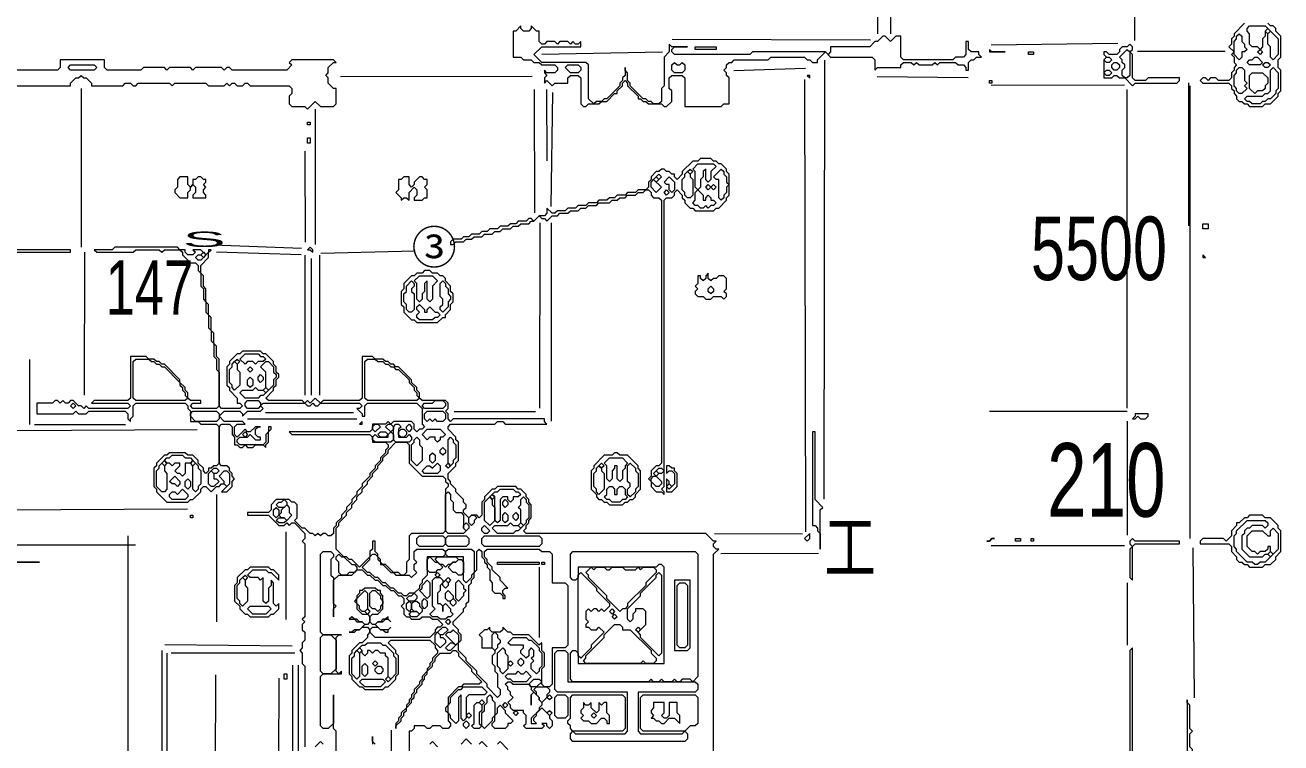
# Model space of a CAD drawing. Extents: x 10 to 1970, y 11 to 1392.
# Drawn here: x 1219.5 to 1702, y 801.5 to 1077.3 of the extents above; entities that cross this region are included whole.
import ezdxf

# ---------------------------------------------------------------- set-up
doc = ezdxf.new("R2010")
doc.units = 0
for name, color, linetype, lineweight in [('OCR_TEXT', 6, 'Continuous', 0), ('TEXT_FALLBACK_OUTLINE', 2, 'Continuous', 0), ('TRACE_CURVE', 6, 'Continuous', 0), ('TRACE_STRAIGHT', 5, 'Continuous', 0), ('TRACE_TEXT_SYMBOL', 6, 'Continuous', 0)]:
    doc.layers.add(name, color=color, linetype=linetype, lineweight=lineweight)
doc.styles.add('wqy-unicode', font='wqy-unicode.lff')

msp = doc.modelspace()

# ---------------------------------------------------------------- linework, layer by layer
at = {"layer": 'TEXT_FALLBACK_OUTLINE', "color": 2}
for points in [[(1466, 908), (1466, 905), (1467, 906), (1468, 906), (1469, 905), (1469, 901), (1468, 900), (1467, 901), (1467, 902), (1466, 903), (1466, 898), (1468, 898), (1470, 900), (1470, 905), (1469, 906), (1469, 907), (1468, 907), (1467, 908)], [(1466, 900), (1467, 901), (1468, 900), (1467, 899)]]:
    msp.add_lwpolyline(points, close=True, dxfattribs=at)
at = {"layer": 'TRACE_CURVE', "color": 6}
for points in [[(1322, 1053), (1322, 1051), (1321, 1050), (1321, 1047), (1322, 1046), (1327, 1046), (1328, 1045), (1331, 1048), (1333, 1046), (1338, 1046), (1339, 1047), (1339, 1053), (1338, 1053), (1336, 1055), (1336, 1057), (1335, 1058), (1336, 1059), (1336, 1061), (1338, 1063), (1339, 1063), (1338, 1064), (1322, 1064), (1321, 1063), (1322, 1062), (1320, 1060), (1299, 1060), (1298, 1061), (1297, 1061), (1296, 1060), (1295, 1061), (1285, 1061), (1284, 1060), (1283, 1061), (1275, 1061), (1274, 1060), (1273, 1061), (1265, 1061), (1264, 1060), (1251, 1060), (1250, 1061), (1250, 1064), (1233, 1064), (1233, 1061), (1232, 1060), (1163, 1060)], [(1163, 1054), (1237, 1054), (1237, 1055), (1239, 1057), (1240, 1057), (1241, 1058), (1242, 1057), (1243, 1057), (1245, 1055), (1245, 1054), (1257, 1054), (1258, 1055), (1260, 1055), (1261, 1054), (1262, 1054), (1263, 1055), (1275, 1055), (1276, 1054), (1277, 1055), (1289, 1055), (1290, 1054), (1296, 1054), (1297, 1055), (1298, 1054), (1299, 1055), (1300, 1055), (1301, 1054), (1303, 1054), (1304, 1055), (1305, 1055), (1306, 1054), (1321, 1054), (1322, 1053)], [(1479, 1026), (1478, 1025), (1476, 1025), (1472, 1021), (1472, 1020), (1470, 1018), (1469, 1019), (1469, 1020), (1468, 1020), (1467, 1021), (1466, 1021), (1465, 1022), (1464, 1022), (1463, 1021), (1462, 1021), (1460, 1019), (1460, 1018), (1459, 1017), (1459, 1015), (1458, 1014), (1455, 1014), (1454, 1013), (1451, 1013), (1450, 1012), (1447, 1012), (1446, 1011), (1444, 1011), (1443, 1010), (1440, 1010), (1439, 1009), (1436, 1009), (1435, 1008), (1432, 1008), (1431, 1007), (1428, 1007), (1427, 1006), (1424, 1006), (1423, 1005), (1422, 1005), (1420, 1007), (1420, 1005), (1419, 1004), (1417, 1004), (1415, 1002), (1414, 1003), (1413, 1003), (1412, 1002), (1409, 1002), (1408, 1001), (1406, 1001), (1405, 1000), (1402, 1000), (1401, 999), (1398, 999), (1397, 998), (1395, 998), (1394, 997), (1391, 997), (1390, 996), (1388, 996), (1387, 995), (1384, 995), (1383, 994), (1383, 993)], [(1464, 899), (1465, 900), (1465, 1010), (1466, 1011), (1468, 1011), (1469, 1012), (1469, 1013), (1470, 1014), (1472, 1012), (1472, 1011), (1473, 1010), (1473, 1009), (1475, 1007), (1476, 1007), (1477, 1006), (1484, 1006), (1485, 1007), (1486, 1007), (1489, 1010), (1489, 1011), (1490, 1012), (1490, 1020), (1489, 1021), (1489, 1022), (1487, 1024), (1486, 1024), (1485, 1025), (1484, 1025), (1483, 1026), (1479, 1026)], [(1383, 993), (1384, 993), (1385, 994), (1388, 994), (1389, 995), (1391, 995), (1392, 996), (1395, 996), (1396, 997), (1399, 997), (1400, 998), (1402, 998), (1403, 999), (1406, 999), (1407, 1000), (1409, 1000), (1410, 1001), (1413, 1001), (1414, 1002), (1415, 1002), (1417, 1004), (1418, 1003), (1419, 1003), (1420, 1002), (1422, 1004), (1424, 1004), (1425, 1005), (1428, 1005), (1429, 1006), (1432, 1006), (1433, 1007), (1435, 1007), (1436, 1008), (1439, 1008), (1440, 1009), (1444, 1009), (1445, 1010), (1447, 1010), (1448, 1011), (1450, 1011), (1451, 1012), (1454, 1012), (1455, 1013), (1457, 1013), (1458, 1014), (1459, 1014), (1460, 1013), (1460, 1012), (1461, 1011), (1463, 1011), (1464, 1010), (1464, 909), (1463, 908), (1462, 908), (1460, 906), (1460, 904), (1459, 903), (1460, 902), (1460, 900), (1462, 898), (1464, 898), (1465, 897), (1465, 898), (1464, 899)], [(1254, 992), (1253, 991), (1246, 991), (1247, 990), (1261, 990), (1262, 991), (1271, 991), (1272, 990), (1273, 991), (1279, 991), (1280, 990), (1280, 989), (1283, 986), (1285, 986), (1286, 985), (1286, 983), (1287, 982), (1287, 977), (1288, 976), (1288, 972), (1289, 971), (1289, 967), (1290, 966), (1290, 961), (1291, 960), (1291, 956), (1292, 955), (1292, 950), (1293, 949), (1293, 945), (1294, 944), (1294, 931), (1293, 930), (1284, 930), (1283, 931), (1284, 932), (1287, 932), (1287, 933), (1283, 933), (1282, 934), (1282, 936), (1281, 937), (1281, 938), (1279, 940), (1279, 941), (1273, 947), (1272, 947), (1271, 948), (1270, 948), (1269, 949), (1267, 949), (1266, 950), (1260, 950), (1260, 934), (1259, 933), (1246, 933), (1245, 932), (1259, 932), (1260, 931), (1259, 930), (1244, 930), (1243, 931), (1242, 930), (1241, 931)], [(1288, 977), (1288, 981), (1287, 982), (1287, 985), (1290, 988), (1290, 990), (1291, 991), (1290, 991), (1290, 990), (1289, 989), (1287, 991), (1284, 991), (1285, 990), (1284, 989), (1282, 989), (1281, 990), (1281, 991), (1279, 991), (1278, 992), (1254, 992)], [(1368, 940), (1368, 941), (1363, 946), (1362, 946), (1361, 947), (1360, 947), (1359, 948), (1358, 948), (1357, 949), (1354, 949), (1353, 950), (1349, 950), (1349, 934), (1348, 933), (1334, 933), (1333, 932), (1331, 934), (1329, 932), (1328, 933), (1327, 932), (1326, 933), (1313, 933), (1312, 934), (1315, 937), (1315, 938), (1316, 939), (1316, 941), (1317, 942), (1317, 943), (1316, 944), (1316, 946), (1315, 947), (1315, 948), (1312, 951), (1311, 951), (1310, 952), (1303, 952), (1302, 951), (1301, 951), (1298, 948), (1298, 947), (1297, 946), (1297, 939), (1298, 938), (1298, 937), (1301, 934), (1301, 932), (1302, 932), (1303, 931), (1302, 930), (1295, 930), (1294, 931), (1294, 949), (1293, 950), (1293, 954), (1292, 955), (1292, 959), (1291, 960), (1291, 965), (1290, 966), (1290, 970), (1289, 971), (1289, 976), (1288, 977)], [(1413, 886), (1413, 887), (1414, 888), (1414, 893), (1413, 894), (1413, 895), (1412, 896), (1412, 897), (1410, 899), (1409, 899), (1408, 900), (1401, 900), (1400, 899), (1399, 899), (1396, 896), (1396, 895), (1395, 894), (1395, 889), (1394, 888), (1393, 889), (1391, 889), (1390, 888), (1388, 890), (1388, 891), (1389, 892), (1389, 893), (1388, 894), (1388, 895), (1385, 898), (1385, 899), (1383, 901), (1383, 902), (1382, 903), (1382, 905), (1385, 908), (1385, 909), (1386, 910), (1386, 917), (1385, 918), (1385, 919), (1382, 922), (1382, 923), (1383, 924), (1400, 924), (1401, 925), (1403, 925), (1404, 924), (1420, 924), (1419, 925), (1419, 926), (1384, 926), (1383, 925), (1382, 926), (1382, 928), (1381, 929), (1382, 930), (1382, 932), (1381, 933), (1372, 933), (1371, 934), (1371, 936), (1370, 937), (1370, 938), (1368, 940)], [(1241, 931), (1240, 931), (1238, 933), (1237, 933), (1236, 932), (1235, 932), (1234, 933), (1233, 932), (1232, 933), (1231, 933), (1230, 932), (1224, 932), (1224, 928), (1238, 928), (1239, 929), (1240, 928), (1243, 928), (1244, 929), (1258, 929), (1259, 928), (1259, 926), (1260, 925), (1260, 926), (1261, 927), (1261, 931), (1262, 932), (1281, 932), (1282, 931), (1282, 930), (1283, 929), (1283, 925), (1286, 925), (1287, 924), (1293, 924), (1294, 923), (1294, 909), (1293, 908), (1292, 908), (1291, 907), (1290, 907), (1290, 906), (1289, 905), (1288, 906), (1288, 907), (1286, 909), (1286, 910), (1284, 912), (1282, 912), (1281, 913), (1275, 913), (1274, 912), (1273, 912), (1270, 909), (1270, 908), (1269, 907), (1269, 900), (1270, 899), (1270, 898), (1274, 894), (1282, 894), (1283, 895), (1284, 895), (1287, 898), (1287, 899)], [(1305, 921), (1304, 922), (1301, 919), (1300, 920), (1300, 923), (1301, 924), (1304, 924), (1303, 925), (1296, 925), (1294, 927), (1296, 929), (1302, 929), (1303, 928), (1303, 927), (1305, 929), (1310, 929), (1311, 930), (1310, 931), (1311, 932), (1327, 932), (1328, 931), (1329, 931), (1330, 932), (1331, 931), (1332, 931), (1333, 932), (1348, 932), (1349, 931), (1348, 930), (1347, 930), (1349, 928), (1349, 927), (1350, 927), (1350, 931), (1351, 932), (1370, 932), (1372, 930), (1372, 924), (1373, 923), (1372, 922), (1371, 922), (1370, 921), (1369, 922), (1369, 924), (1368, 925), (1361, 925), (1360, 924), (1359, 925), (1358, 924), (1353, 924), (1353, 922), (1352, 921), (1321, 921), (1322, 920), (1352, 920), (1353, 919), (1353, 917), (1358, 917), (1359, 916), (1359, 915), (1358, 914), (1358, 913), (1356, 911), (1356, 910)], [(1287, 899), (1288, 900), (1289, 900), (1291, 898), (1293, 900), (1294, 900), (1295, 901), (1296, 901), (1297, 900), (1295, 898), (1297, 898), (1299, 900), (1299, 902), (1300, 903), (1299, 904), (1299, 905), (1298, 906), (1298, 907), (1297, 908), (1295, 908), (1294, 909), (1294, 923), (1295, 924), (1298, 924), (1299, 923), (1299, 920), (1300, 919), (1300, 916), (1301, 916), (1302, 915), (1303, 915), (1304, 916), (1305, 915), (1307, 915), (1308, 916), (1311, 916), (1312, 915), (1312, 916), (1313, 917), (1313, 921), (1314, 922), (1314, 923), (1313, 923), (1313, 921), (1312, 920), (1312, 917), (1311, 916), (1302, 916), (1301, 917), (1301, 918), (1302, 919), (1305, 919), (1306, 920), (1308, 918), (1310, 918), (1310, 919), (1309, 919), (1308, 920), (1308, 922), (1309, 923), (1310, 923), (1308, 923), (1306, 921), (1305, 921)], [(1356, 910), (1354, 908), (1354, 907), (1352, 905), (1352, 904), (1349, 901), (1349, 900), (1347, 898), (1347, 897), (1345, 895), (1345, 894), (1343, 892), (1343, 891), (1341, 889), (1341, 888), (1339, 886), (1339, 885), (1338, 884), (1338, 882), (1337, 881), (1336, 881), (1335, 882), (1334, 882), (1333, 881), (1332, 882), (1331, 881), (1330, 882), (1329, 882), (1327, 884), (1326, 884), (1323, 887), (1324, 888), (1324, 893), (1323, 894), (1322, 894), (1321, 895), (1316, 895), (1314, 893), (1314, 891), (1313, 890), (1305, 890), (1305, 889), (1313, 889), (1317, 885), (1319, 885), (1320, 886), (1321, 885), (1322, 886), (1323, 886), (1327, 882), (1327, 880), (1326, 879), (1327, 878), (1327, 850), (1326, 849), (1327, 848), (1326, 847), (1326, 845), (1327, 844), (1327, 841), (1326, 840), (1326, 838), (1325, 837), (1326, 836)], [(1484, 750), (1484, 874), (1486, 876), (1485, 876), (1484, 877), (1484, 878), (1485, 879), (1484, 879), (1481, 882), (1412, 882), (1411, 883), (1412, 884), (1412, 885), (1413, 886)], [(1334, 807), (1333, 808), (1333, 827), (1334, 828), (1341, 828), (1341, 829), (1340, 828), (1339, 829), (1339, 842), (1340, 843), (1341, 843), (1334, 843), (1333, 844), (1333, 874), (1334, 875), (1337, 875), (1338, 874), (1338, 873), (1337, 872), (1337, 866), (1338, 865), (1338, 850), (1338, 853), (1339, 854), (1338, 855), (1338, 864), (1340, 866), (1345, 866), (1347, 868), (1349, 868), (1351, 866), (1352, 866), (1354, 864), (1355, 864), (1357, 862), (1358, 862), (1360, 860), (1361, 860), (1363, 858), (1364, 858), (1365, 857), (1365, 855), (1364, 854), (1365, 853), (1365, 851), (1366, 850), (1367, 850), (1368, 849), (1371, 849), (1372, 850), (1375, 850), (1376, 849), (1378, 849), (1380, 847), (1379, 846), (1378, 846), (1377, 845), (1377, 844), (1375, 842), (1354, 842), (1352, 844), (1352, 845), (1353, 846), (1355, 846)], [(1394, 843), (1395, 842), (1395, 838), (1399, 838), (1400, 837), (1400, 836), (1399, 835), (1399, 832), (1400, 831), (1400, 829), (1401, 828), (1401, 823), (1402, 822), (1402, 820), (1401, 819), (1397, 823), (1397, 824), (1393, 828), (1393, 829), (1389, 833), (1389, 834), (1386, 837), (1386, 840), (1387, 841), (1387, 843), (1386, 844), (1386, 845), (1384, 847), (1384, 848), (1388, 852), (1388, 853), (1389, 854), (1389, 855), (1390, 856), (1390, 862), (1391, 863), (1391, 864), (1392, 865), (1392, 867), (1393, 868), (1393, 875)], [(1393, 875), (1394, 876), (1395, 875), (1395, 873), (1396, 872), (1396, 871), (1397, 870), (1397, 869), (1398, 868), (1398, 864), (1399, 863), (1399, 860), (1400, 859), (1402, 859), (1403, 858), (1403, 857), (1404, 857), (1404, 858), (1403, 859), (1403, 860), (1404, 861), (1405, 861), (1402, 864), (1402, 865), (1399, 868), (1399, 869), (1397, 871), (1397, 872), (1396, 873), (1396, 875), (1397, 876), (1417, 876), (1418, 875), (1421, 875), (1422, 874), (1422, 863), (1427, 863), (1428, 862), (1428, 839), (1427, 838), (1422, 838), (1422, 824), (1421, 823), (1419, 823), (1418, 824), (1418, 830), (1419, 831), (1419, 836), (1418, 837), (1418, 840), (1417, 839), (1413, 843), (1407, 843), (1406, 844), (1405, 844), (1403, 846), (1403, 845), (1402, 844), (1399, 844), (1398, 845), (1398, 846), (1397, 845), (1396, 845), (1394, 843)], [(1216, 871), (1225, 871), (1204, 871)], [(1355, 846), (1356, 845), (1357, 845), (1358, 844), (1359, 844), (1359, 845), (1360, 846), (1359, 845), (1356, 845), (1354, 847), (1355, 848), (1357, 848), (1358, 849), (1359, 849), (1360, 848), (1359, 849), (1359, 850), (1358, 849), (1357, 849), (1356, 848), (1355, 848), (1354, 847), (1353, 847), (1352, 848), (1352, 850), (1353, 851), (1355, 851), (1357, 853), (1357, 858), (1356, 859), (1356, 860), (1355, 860), (1354, 861), (1350, 861), (1349, 860), (1348, 860), (1348, 859), (1347, 858), (1347, 857), (1346, 856), (1347, 855), (1347, 853), (1349, 851), (1351, 851), (1352, 850), (1352, 848), (1351, 847), (1350, 847), (1349, 848), (1348, 848), (1347, 849), (1346, 849), (1345, 850), (1344, 849), (1346, 849), (1347, 848), (1349, 848), (1350, 847), (1348, 845), (1346, 845), (1345, 844), (1344, 844), (1346, 844), (1347, 845)], [(1347, 845), (1348, 845), (1349, 846), (1351, 846), (1352, 845), (1352, 844), (1351, 843), (1351, 842), (1349, 840), (1348, 840), (1345, 837), (1345, 836), (1344, 835), (1344, 828), (1345, 827), (1345, 826), (1348, 823), (1349, 823), (1350, 822), (1357, 822), (1358, 823), (1359, 823), (1362, 826), (1362, 827), (1363, 828), (1363, 835), (1362, 836), (1362, 837), (1359, 840), (1360, 841), (1375, 841), (1377, 839), (1377, 838), (1378, 837), (1378, 836), (1376, 834), (1376, 833), (1375, 832), (1375, 831), (1374, 830), (1374, 829), (1372, 827), (1372, 826), (1371, 825), (1371, 824), (1369, 822), (1369, 821), (1368, 820), (1368, 819), (1367, 818), (1367, 817), (1366, 816), (1366, 815), (1364, 813), (1364, 812), (1363, 811), (1363, 810), (1362, 809), (1362, 807), (1362, 808), (1364, 810), (1364, 811), (1365, 812), (1365, 813)], [(1326, 836), (1326, 832), (1327, 831), (1327, 800)], [(1365, 813), (1366, 814), (1366, 815), (1368, 817), (1368, 818), (1369, 819), (1369, 820), (1370, 821), (1370, 822), (1372, 824), (1372, 825), (1373, 826), (1373, 827), (1374, 828), (1374, 829), (1376, 831), (1376, 832), (1377, 833), (1377, 834), (1379, 836), (1383, 836), (1384, 837), (1385, 837), (1386, 836), (1386, 835), (1391, 830), (1391, 829), (1395, 825), (1394, 824), (1388, 824), (1387, 823), (1386, 823), (1382, 819), (1382, 816), (1381, 815), (1381, 814), (1382, 813), (1382, 810), (1383, 809), (1383, 808), (1382, 807), (1380, 807), (1379, 808), (1376, 808), (1375, 807), (1374, 807), (1373, 808), (1369, 808), (1369, 807), (1368, 806), (1367, 806), (1367, 797)], [(1645, 838), (1644, 837), (1644, 722)], [(1645, 775), (1645, 838)], [(1339, 797), (1339, 806), (1338, 807), (1338, 820), (1338, 809), (1336, 807), (1334, 807)], [(1331, 800), (1333, 802), (1334, 801)], [(1354, 801), (1353, 802), (1353, 804), (1353, 801)], [(1375, 801), (1376, 802), (1378, 800)], [(1387, 801), (1389, 803), (1391, 801)], [(1394, 801), (1395, 802), (1397, 800)], [(1401, 801), (1402, 802), (1405, 799)]]:
    msp.add_lwpolyline(points, dxfattribs=at)
for points in [[(1236, 1061), (1237, 1062), (1246, 1062), (1247, 1061), (1246, 1060), (1237, 1060)], [(1478, 1024), (1484, 1024), (1485, 1023), (1483, 1021), (1483, 1018), (1482, 1017), (1481, 1018), (1481, 1022), (1480, 1021), (1480, 1019), (1479, 1018), (1479, 1015), (1478, 1014), (1477, 1015), (1477, 1021), (1476, 1022)], [(1461, 1018), (1462, 1019), (1463, 1018), (1462, 1017)], [(1462, 1019), (1463, 1020), (1464, 1019), (1463, 1018)], [(1467, 1019), (1469, 1017), (1469, 1014), (1468, 1013), (1467, 1014), (1467, 1016), (1466, 1016), (1465, 1017)], [(1473, 1020), (1474, 1021), (1475, 1020), (1475, 1019), (1476, 1018), (1476, 1012), (1475, 1011), (1474, 1011), (1473, 1012), (1473, 1013), (1472, 1014), (1472, 1018), (1473, 1019)], [(1474, 1021), (1475, 1022), (1476, 1021), (1475, 1020)], [(1487, 1022), (1488, 1021), (1488, 1020), (1489, 1019), (1489, 1017), (1490, 1016), (1489, 1015), (1489, 1013), (1488, 1012), (1488, 1011), (1487, 1010), (1486, 1011), (1486, 1018), (1485, 1018), (1484, 1019)], [(1460, 1017), (1461, 1018), (1464, 1015), (1462, 1013), (1460, 1015)], [(1465, 1013), (1466, 1014), (1467, 1013), (1466, 1012)], [(1477, 1013), (1478, 1014), (1480, 1012), (1480, 1010), (1481, 1010), (1481, 1011), (1482, 1012), (1483, 1011), (1483, 1010), (1484, 1010), (1485, 1009), (1484, 1008), (1483, 1008), (1482, 1007), (1481, 1008), (1480, 1007), (1479, 1007), (1478, 1008), (1477, 1008), (1476, 1009), (1477, 1010)], [(1481, 1015), (1482, 1016), (1483, 1015), (1482, 1014)], [(1483, 1015), (1484, 1016), (1485, 1015), (1484, 1014)], [(1287, 989), (1288, 990), (1289, 989), (1288, 988)], [(1285, 988), (1286, 989), (1287, 989), (1288, 988), (1287, 987), (1286, 987)], [(1304, 951), (1309, 951), (1310, 950), (1311, 950), (1312, 949), (1311, 948), (1309, 948), (1308, 947), (1307, 948), (1305, 948), (1304, 947), (1302, 949)], [(1261, 948), (1262, 949), (1267, 949), (1268, 948), (1269, 948), (1270, 947), (1271, 947), (1272, 946), (1273, 946), (1279, 940), (1279, 939), (1280, 938), (1280, 937), (1281, 936), (1281, 935), (1282, 934), (1281, 933), (1262, 933), (1261, 934)], [(1299, 947), (1300, 948), (1301, 947), (1301, 945), (1302, 944), (1302, 939), (1300, 937), (1299, 938), (1299, 939), (1298, 940), (1298, 945), (1299, 946)], [(1300, 948), (1301, 949), (1302, 948), (1301, 947)], [(1305, 945), (1306, 946), (1307, 945), (1306, 944)], [(1312, 948), (1313, 948), (1315, 946), (1315, 944), (1316, 943), (1316, 942), (1315, 941), (1315, 939), (1313, 937), (1312, 938), (1312, 944), (1310, 946)], [(1350, 948), (1351, 949), (1354, 949), (1355, 948), (1357, 948), (1358, 947), (1359, 947), (1360, 946), (1361, 946), (1362, 945), (1363, 945), (1367, 941), (1367, 940), (1369, 938), (1369, 937), (1370, 936), (1370, 935), (1371, 934), (1370, 933), (1351, 933), (1350, 934)], [(1305, 941), (1306, 942), (1307, 941), (1307, 939), (1306, 938), (1305, 939)], [(1309, 942), (1310, 943), (1311, 942), (1311, 941), (1310, 940), (1309, 941)], [(1307, 937), (1308, 938), (1309, 937), (1311, 937), (1312, 936), (1311, 935), (1310, 935), (1309, 934), (1304, 934), (1302, 936), (1303, 937)], [(1311, 937), (1312, 938), (1313, 937), (1312, 936)], [(1237, 931), (1238, 932), (1239, 931), (1238, 930)], [(1304, 932), (1305, 933), (1309, 933), (1310, 932), (1310, 931), (1309, 930), (1305, 930), (1304, 931)], [(1376, 932), (1377, 933), (1380, 933), (1381, 932), (1381, 931), (1380, 930), (1373, 930), (1372, 931), (1373, 932)], [(1283, 928), (1284, 929), (1293, 929), (1294, 928), (1294, 926), (1293, 925), (1285, 925), (1283, 927)], [(1373, 928), (1374, 929), (1380, 929), (1381, 928), (1381, 926), (1380, 925), (1378, 925), (1377, 926), (1376, 925), (1375, 926), (1374, 925), (1373, 926)], [(1353, 923), (1354, 924), (1355, 924), (1356, 923), (1354, 921), (1353, 922)], [(1358, 923), (1359, 924), (1360, 924), (1361, 923), (1361, 922), (1360, 921)], [(1361, 923), (1362, 924), (1363, 924), (1364, 923), (1363, 922), (1363, 919), (1366, 919), (1367, 920), (1368, 919), (1368, 918), (1367, 917), (1362, 917), (1361, 918)], [(1363, 921), (1364, 922), (1365, 922), (1366, 921), (1366, 920), (1365, 919), (1364, 919), (1363, 920)], [(1366, 923), (1367, 924), (1368, 923), (1368, 922), (1367, 921), (1366, 922)], [(1374, 922), (1379, 922), (1381, 920), (1380, 919), (1379, 919), (1379, 918), (1378, 917), (1377, 918), (1377, 919), (1375, 919), (1374, 918), (1372, 920)], [(1303, 920), (1304, 921), (1305, 920), (1304, 919)], [(1362, 917), (1366, 917), (1367, 916), (1367, 909), (1372, 904), (1380, 904), (1381, 903), (1381, 902), (1382, 901), (1382, 900), (1381, 899), (1381, 883), (1380, 882), (1368, 882), (1367, 881), (1367, 872), (1366, 871), (1366, 867), (1365, 866), (1364, 866), (1363, 867), (1361, 867), (1358, 870), (1357, 870), (1356, 871), (1356, 872), (1355, 873), (1355, 874), (1354, 875), (1354, 879), (1353, 879), (1353, 876), (1352, 875), (1352, 873), (1348, 869), (1345, 872), (1344, 872), (1343, 873), (1342, 873), (1339, 876), (1339, 884), (1340, 885), (1340, 886), (1343, 889), (1343, 890), (1345, 892), (1345, 893), (1347, 895), (1347, 896), (1349, 898), (1349, 899), (1351, 901), (1351, 902), (1353, 904), (1353, 905), (1355, 907), (1355, 908), (1357, 910), (1357, 911), (1359, 913), (1359, 914)], [(1359, 920), (1360, 921), (1361, 920), (1361, 918), (1360, 917), (1354, 917), (1353, 918), (1353, 919), (1354, 920), (1355, 919), (1359, 919)], [(1355, 920), (1356, 921), (1358, 921), (1359, 920), (1358, 919), (1356, 919)], [(1369, 918), (1370, 919), (1371, 918), (1371, 916), (1372, 915), (1372, 910), (1370, 908), (1368, 910), (1368, 916), (1369, 917)], [(1382, 918), (1383, 919), (1384, 918), (1384, 917), (1385, 916), (1385, 911), (1384, 910), (1384, 909), (1383, 908), (1382, 909)], [(1275, 911), (1276, 912), (1280, 912), (1281, 911), (1283, 911), (1284, 910), (1283, 909), (1281, 909), (1281, 905), (1280, 904), (1279, 905), (1278, 905), (1277, 906), (1279, 908), (1279, 909), (1277, 909), (1276, 908), (1275, 909), (1274, 909), (1273, 910), (1274, 911)], [(1375, 912), (1376, 913), (1377, 912), (1377, 910), (1376, 909), (1375, 910)], [(1379, 914), (1380, 915), (1381, 914), (1381, 913), (1380, 912), (1379, 913)], [(1271, 908), (1272, 909), (1273, 908), (1273, 906), (1274, 905), (1274, 899), (1273, 898), (1272, 898), (1270, 900), (1270, 906), (1271, 907)], [(1272, 909), (1273, 910), (1274, 909), (1273, 908)], [(1283, 909), (1284, 910), (1285, 909), (1284, 908)], [(1284, 908), (1285, 909), (1286, 908), (1286, 907), (1287, 906), (1287, 901), (1286, 900), (1286, 899), (1285, 898), (1284, 899)], [(1378, 909), (1379, 908), (1379, 906), (1378, 905), (1373, 905), (1372, 906), (1374, 908), (1375, 908), (1376, 907)], [(1381, 908), (1382, 909), (1383, 908), (1382, 907)], [(1277, 904), (1279, 902), (1279, 901), (1278, 900), (1277, 901), (1276, 901), (1275, 902)], [(1281, 902), (1282, 903), (1283, 902), (1283, 900), (1282, 899), (1281, 900)], [(1290, 905), (1291, 906), (1292, 905), (1292, 903), (1293, 903), (1294, 902), (1292, 900), (1291, 900), (1290, 901)], [(1291, 906), (1292, 907), (1293, 907), (1294, 906), (1293, 905), (1292, 905)], [(1296, 906), (1297, 906), (1298, 905), (1298, 901), (1297, 900), (1296, 901), (1296, 902), (1294, 904)], [(1460, 903), (1461, 904), (1462, 904), (1464, 902), (1464, 901), (1463, 900), (1462, 900), (1460, 902)], [(1461, 905), (1462, 906), (1463, 905), (1462, 904)], [(1462, 906), (1463, 907), (1464, 907), (1465, 906), (1464, 905), (1463, 905)], [(1280, 899), (1282, 897), (1282, 896), (1281, 895), (1276, 895), (1275, 896), (1275, 897), (1276, 898), (1277, 898), (1278, 897)], [(1381, 897), (1382, 898), (1383, 897), (1383, 895), (1384, 894), (1384, 891), (1385, 890), (1387, 890), (1388, 889), (1388, 884), (1389, 883), (1388, 882), (1382, 882), (1381, 883)], [(1401, 898), (1402, 899), (1407, 899), (1408, 898), (1409, 898), (1410, 897), (1409, 896), (1407, 896), (1407, 895), (1406, 894), (1405, 895), (1405, 896), (1403, 896), (1402, 895), (1402, 887), (1401, 886), (1400, 887), (1400, 896), (1399, 897), (1400, 898)], [(1318, 894), (1319, 895), (1320, 894), (1320, 893), (1319, 892), (1317, 892), (1316, 893), (1317, 894)], [(1320, 893), (1321, 892), (1321, 890), (1322, 889), (1320, 887), (1319, 888), (1318, 888), (1317, 889), (1318, 890), (1318, 891)], [(1398, 896), (1399, 895), (1399, 893), (1400, 892), (1400, 887), (1398, 885), (1396, 887), (1396, 894)], [(1398, 896), (1399, 897), (1400, 896), (1399, 895)], [(1403, 894), (1404, 895), (1405, 894), (1405, 893), (1404, 892), (1403, 893)], [(1410, 895), (1411, 896), (1412, 895), (1412, 894), (1413, 893), (1413, 888), (1412, 887), (1412, 886), (1411, 885), (1410, 886), (1410, 891), (1409, 892), (1410, 893)], [(1315, 891), (1316, 892), (1317, 891), (1317, 889), (1316, 888), (1315, 889)], [(1316, 887), (1317, 888), (1319, 888), (1320, 887), (1319, 886), (1317, 886)], [(1390, 888), (1391, 889), (1392, 889), (1393, 888), (1392, 887), (1392, 886), (1391, 885), (1390, 886)], [(1403, 889), (1404, 890), (1405, 889), (1405, 887), (1404, 886), (1403, 887)], [(1407, 889), (1408, 890), (1409, 889), (1409, 888), (1408, 887), (1407, 888)], [(1388, 885), (1389, 886), (1390, 885), (1390, 884), (1389, 883), (1388, 884)], [(1395, 884), (1396, 885), (1398, 883), (1397, 882), (1396, 882), (1395, 883)], [(1405, 885), (1406, 886), (1407, 885), (1409, 885), (1410, 884), (1409, 883), (1408, 883), (1407, 882), (1401, 882), (1399, 884), (1400, 885)], [(1409, 885), (1410, 886), (1411, 885), (1410, 884)], [(1370, 880), (1371, 881), (1380, 881), (1381, 880), (1381, 878), (1380, 877), (1371, 877), (1370, 878)], [(1381, 880), (1382, 881), (1389, 881), (1390, 880), (1390, 878), (1389, 877), (1382, 877), (1381, 878)], [(1395, 880), (1396, 881), (1417, 881), (1418, 880), (1418, 878), (1417, 877), (1396, 877), (1395, 878)], [(1339, 873), (1340, 874), (1341, 873), (1342, 873), (1345, 870), (1346, 870), (1347, 869), (1347, 868), (1346, 867), (1344, 867), (1343, 866), (1341, 866), (1340, 867), (1340, 871), (1339, 872)], [(1369, 875), (1370, 876), (1380, 876), (1381, 875), (1381, 874), (1380, 873), (1374, 873), (1374, 866), (1372, 864), (1372, 863), (1371, 862), (1371, 861), (1369, 859), (1367, 859), (1366, 858), (1365, 858), (1364, 859), (1363, 859), (1361, 861), (1360, 861), (1358, 863), (1357, 863), (1355, 865), (1354, 865), (1352, 867), (1351, 867), (1349, 869), (1352, 872), (1352, 873), (1353, 874), (1354, 874), (1355, 873), (1355, 872), (1356, 871), (1356, 870), (1357, 870), (1360, 867), (1361, 867), (1362, 866), (1367, 866), (1368, 865), (1370, 867), (1369, 868), (1369, 870), (1370, 871), (1369, 872)], [(1381, 875), (1382, 876), (1391, 876), (1392, 875), (1392, 867), (1391, 866), (1391, 865), (1389, 863), (1388, 864), (1388, 873), (1382, 873), (1381, 874)], [(1429, 874), (1430, 875), (1477, 875), (1478, 874), (1478, 827), (1476, 825), (1475, 826), (1472, 826), (1471, 825), (1470, 825), (1469, 826), (1468, 825), (1465, 825), (1464, 826), (1463, 825), (1461, 825), (1460, 826), (1459, 825), (1430, 825), (1429, 826), (1429, 836), (1430, 837), (1431, 837), (1432, 836), (1432, 832), (1465, 832), (1465, 869), (1464, 870), (1463, 870), (1462, 869), (1432, 869), (1432, 865), (1431, 864), (1430, 864), (1429, 865)], [(1374, 872), (1375, 873), (1377, 871), (1378, 871), (1380, 869), (1379, 868), (1378, 868), (1377, 867), (1375, 867), (1374, 868)], [(1377, 872), (1378, 873), (1385, 873), (1386, 872), (1385, 871), (1384, 871), (1383, 870), (1382, 870), (1381, 869), (1380, 870), (1379, 870)], [(1385, 871), (1386, 872), (1387, 872), (1388, 871), (1388, 867), (1387, 866), (1386, 866), (1385, 867), (1384, 867), (1382, 869), (1384, 871)], [(1437, 869), (1438, 868), (1439, 869), (1442, 869), (1443, 868), (1444, 868), (1445, 869), (1449, 869), (1450, 868), (1454, 868), (1455, 869), (1456, 868), (1457, 869), (1461, 869), (1462, 868), (1462, 867), (1458, 863), (1458, 862), (1451, 855), (1451, 854), (1450, 853), (1449, 853), (1448, 852), (1443, 857), (1443, 858), (1436, 865), (1436, 866), (1435, 867)], [(1374, 864), (1375, 863), (1375, 858), (1374, 857), (1371, 860), (1372, 861), (1372, 862)], [(1376, 864), (1377, 865), (1379, 865), (1380, 864), (1380, 863), (1379, 862), (1379, 860), (1378, 859), (1378, 855), (1379, 855), (1380, 854), (1380, 852), (1380, 854), (1381, 855), (1383, 853), (1383, 852), (1384, 851), (1383, 850), (1382, 850), (1381, 849), (1379, 849), (1378, 850), (1376, 850), (1375, 851), (1377, 853), (1376, 854)], [(1377, 866), (1378, 867), (1379, 866), (1378, 865)], [(1380, 863), (1381, 864), (1382, 863), (1382, 862), (1381, 861), (1380, 862)], [(1381, 864), (1382, 865), (1383, 864), (1382, 863)], [(1385, 863), (1386, 864), (1388, 862), (1388, 861), (1389, 860), (1388, 859), (1388, 858), (1386, 856), (1385, 857)], [(1432, 866), (1433, 867), (1439, 861), (1439, 860), (1444, 855), (1444, 854), (1442, 852), (1441, 853), (1440, 852), (1439, 853), (1438, 853), (1437, 852), (1436, 853), (1435, 852), (1435, 849), (1436, 848), (1435, 847), (1435, 846), (1436, 846), (1437, 845), (1439, 845), (1440, 846), (1442, 844), (1437, 839), (1437, 838), (1433, 834), (1432, 835)], [(1462, 866), (1463, 867), (1464, 866), (1464, 836), (1463, 835), (1456, 842), (1456, 843), (1455, 844), (1458, 847), (1458, 852), (1457, 853), (1454, 853), (1454, 852), (1453, 851), (1453, 849), (1452, 848), (1451, 849), (1451, 853), (1456, 858), (1456, 859), (1462, 865)], [(1350, 860), (1351, 859), (1351, 853), (1350, 852), (1349, 852), (1348, 853), (1348, 854), (1347, 855), (1347, 857)], [(1352, 859), (1353, 860), (1354, 860), (1356, 858), (1356, 857), (1357, 856), (1357, 855), (1356, 854), (1356, 853), (1355, 852), (1354, 853), (1353, 853), (1352, 854)], [(1368, 858), (1369, 859), (1370, 858), (1370, 857), (1369, 856), (1367, 856), (1366, 857), (1367, 858)], [(1381, 859), (1382, 860), (1384, 858), (1384, 857), (1383, 856), (1382, 856), (1381, 857)], [(1366, 855), (1367, 856), (1368, 855), (1368, 853), (1367, 852), (1366, 853)], [(1368, 855), (1369, 856), (1370, 856), (1371, 855), (1371, 854), (1372, 853), (1372, 852), (1371, 851), (1370, 852), (1369, 852), (1368, 853)], [(1372, 856), (1373, 857), (1374, 856), (1374, 854), (1373, 853), (1372, 854)], [(1383, 856), (1384, 857), (1385, 856), (1385, 855), (1384, 854), (1383, 855)], [(1350, 852), (1351, 853), (1352, 852), (1351, 851)], [(1367, 851), (1368, 852), (1370, 852), (1371, 851), (1370, 850), (1368, 850)], [(1444, 852), (1445, 853), (1446, 852), (1445, 851)], [(1445, 850), (1446, 851), (1447, 850), (1446, 849)], [(1380, 846), (1381, 846), (1382, 845), (1380, 843), (1379, 843), (1378, 844)], [(1381, 848), (1382, 849), (1383, 848), (1382, 847)], [(1383, 844), (1384, 845), (1386, 843), (1386, 840), (1385, 839), (1381, 843), (1382, 844)], [(1446, 847), (1448, 847), (1449, 846), (1449, 845), (1452, 845), (1460, 837), (1460, 836), (1462, 834), (1462, 833), (1461, 832), (1458, 832), (1457, 833), (1456, 832), (1435, 832), (1434, 833), (1435, 834), (1435, 835), (1442, 842), (1442, 843)], [(1454, 845), (1455, 846), (1456, 845), (1455, 844)], [(1333, 842), (1334, 843), (1337, 843), (1339, 841), (1339, 830), (1337, 828), (1334, 828), (1333, 829)], [(1350, 839), (1351, 840), (1356, 840), (1357, 839), (1358, 839), (1361, 836), (1361, 835), (1362, 834), (1362, 828), (1360, 826), (1359, 827), (1359, 834), (1358, 835), (1358, 836), (1356, 836), (1355, 837), (1354, 837), (1353, 836), (1352, 837), (1351, 837), (1351, 836), (1350, 835), (1349, 836), (1349, 837), (1348, 838), (1349, 839)], [(1377, 843), (1378, 844), (1379, 843), (1379, 842), (1380, 842), (1381, 841), (1381, 840), (1379, 838), (1377, 840)], [(1383, 840), (1384, 840), (1385, 839), (1383, 837), (1382, 837), (1381, 838)], [(1399, 843), (1400, 844), (1401, 843), (1401, 842), (1402, 841), (1402, 840), (1401, 839), (1401, 838), (1400, 837), (1399, 838)], [(1407, 842), (1412, 842), (1413, 841), (1414, 841), (1417, 838), (1417, 837), (1418, 836), (1418, 831), (1417, 830), (1417, 829), (1416, 828), (1414, 830), (1414, 832), (1415, 833), (1414, 834), (1415, 835), (1415, 837), (1414, 838), (1413, 837), (1413, 835), (1412, 834), (1410, 836), (1410, 837), (1411, 838), (1411, 839), (1406, 839), (1405, 840)], [(1346, 836), (1347, 837), (1348, 836), (1348, 827), (1347, 826), (1345, 828), (1345, 834), (1346, 835)], [(1347, 837), (1348, 838), (1349, 837), (1348, 836)], [(1403, 838), (1404, 837), (1404, 836), (1405, 835), (1405, 830), (1403, 828), (1402, 829), (1402, 830), (1401, 831), (1401, 836)], [(1423, 836), (1424, 837), (1427, 837), (1428, 836), (1428, 825), (1477, 825), (1478, 824), (1478, 822), (1477, 821), (1455, 821), (1455, 806), (1456, 805), (1472, 805), (1473, 806), (1474, 805), (1474, 803), (1473, 802), (1430, 802), (1429, 803), (1429, 805), (1430, 806), (1431, 805), (1450, 805), (1451, 806), (1451, 821), (1424, 821), (1423, 822)], [(1349, 831), (1350, 832), (1351, 831), (1351, 828), (1350, 827), (1349, 828)], [(1353, 832), (1354, 833), (1355, 832), (1354, 831)], [(1354, 830), (1355, 831), (1356, 831), (1357, 830), (1357, 829), (1356, 828), (1355, 828), (1354, 829)], [(1405, 832), (1406, 833), (1407, 832), (1406, 831)], [(1409, 833), (1410, 834), (1411, 833), (1411, 832), (1410, 831), (1409, 832)], [(1348, 825), (1349, 826), (1357, 826), (1358, 825), (1356, 823), (1350, 823)], [(1358, 826), (1359, 827), (1360, 826), (1359, 825)], [(1408, 828), (1409, 829), (1410, 828), (1411, 828), (1412, 829), (1414, 827), (1412, 825), (1407, 825), (1406, 826), (1405, 826), (1404, 827), (1405, 828)], [(1415, 826), (1417, 826), (1418, 825), (1416, 823), (1414, 823), (1413, 824)], [(1387, 822), (1388, 823), (1395, 823), (1397, 821), (1396, 820), (1390, 820), (1389, 819), (1389, 811), (1388, 810), (1387, 811), (1387, 820), (1386, 819), (1386, 810), (1385, 809), (1383, 811), (1383, 812), (1382, 813), (1382, 816), (1383, 817), (1383, 819), (1386, 822)], [(1404, 824), (1405, 825), (1406, 825), (1407, 824), (1413, 824), (1414, 823), (1414, 822), (1415, 821), (1414, 820), (1414, 816), (1414, 820), (1415, 821), (1417, 819), (1417, 818), (1418, 817), (1418, 816), (1417, 815), (1417, 814), (1414, 811), (1414, 809), (1416, 809), (1415, 810), (1415, 811), (1416, 812), (1416, 813), (1418, 815), (1421, 812), (1421, 811), (1422, 810), (1422, 808), (1421, 807), (1420, 808), (1420, 809), (1418, 809), (1419, 808), (1418, 807), (1412, 807), (1411, 808), (1412, 809), (1412, 812), (1411, 813), (1411, 814), (1407, 814), (1406, 815), (1406, 816), (1405, 817), (1407, 819), (1406, 820), (1406, 821), (1405, 822), (1405, 823)], [(1415, 822), (1416, 823), (1420, 823), (1421, 822), (1421, 821), (1420, 820), (1420, 819), (1418, 817), (1417, 818), (1417, 819), (1416, 820), (1416, 821)], [(1392, 816), (1393, 817), (1394, 817), (1395, 816), (1395, 814), (1394, 813), (1394, 809), (1395, 808), (1394, 807), (1392, 807), (1391, 808), (1392, 809)], [(1394, 817), (1395, 818), (1396, 817), (1395, 816)], [(1397, 819), (1398, 820), (1399, 819), (1399, 818), (1400, 817), (1400, 812), (1399, 811), (1399, 810), (1396, 807), (1395, 808), (1395, 813), (1396, 814), (1396, 816), (1397, 817)], [(1401, 815), (1402, 816), (1404, 814), (1404, 813), (1407, 810), (1406, 809), (1405, 809), (1405, 808), (1404, 807), (1400, 807), (1399, 808), (1399, 809), (1400, 810), (1400, 812), (1401, 813)], [(1403, 816), (1404, 817), (1405, 816), (1404, 815)], [(1420, 819), (1421, 820), (1422, 819), (1421, 818)], [(1423, 819), (1424, 820), (1427, 820), (1428, 819), (1428, 812), (1427, 811), (1424, 811), (1423, 812)], [(1429, 819), (1430, 820), (1449, 820), (1450, 819), (1450, 807), (1449, 806), (1430, 806), (1429, 807), (1429, 808), (1428, 809), (1428, 810), (1429, 811)], [(1456, 819), (1457, 820), (1477, 820), (1478, 819), (1478, 809), (1477, 808), (1475, 808), (1473, 806), (1457, 806), (1456, 807)], [(1389, 812), (1390, 813), (1391, 812), (1390, 811)], [(1407, 813), (1408, 814), (1409, 813), (1408, 812)], [(1420, 813), (1421, 814), (1422, 813), (1421, 812)], [(1388, 809), (1389, 810), (1390, 809), (1390, 808), (1389, 807), (1388, 808)]]:
    msp.add_lwpolyline(points, close=True, dxfattribs=at)
at = {"layer": 'TRACE_STRAIGHT', "color": 5}
for p, q in [((1547, 1230), (1547, 1074)), ((1552, 1230), (1552, 1074)), ((1645.88, 1071.37), (1645.9, 1191.38)), ((1468.12, 1071.91), (1544.38, 1071.63)), ((1418.1, 1066.1), (1464.39, 1067.09)), ((1590.63, 1069.73), (1639.4, 1070.32)), ((1646.87, 1067.32), (1680.63, 1067.28)), ((1526.49, 895.12), (1526.79, 1063.87)), ((1340.62, 1057.62), (1414.37, 1057.66)), ((1491.84, 1059.86), (1519.4, 1060.72)), ((1546.87, 1057.55), (1581.88, 1057.17)), ((1241, 1053), (1241, 992)), ((1415.13, 1052.63), (1415.17, 1005.12)), ((1419.85, 1052.63), (1419.95, 1025.12)), ((1518.95, 1056.37), (1519.29, 882.62)), ((1590.62, 1054.21), (1641.88, 1054.4)), ((1642.9, 930.12), (1642.9, 1052.62)), ((1666.53, 1055.12), (1666.55, 1000.12)), ((1667, 1054), (1667, 880)), ((1421.65, 1007.61), (1422.32, 1051.39)), ((1331, 1045), (1331, 993)), ((1327.03, 1028.88), (1327.08, 993.87)), ((1417.33, 930.12), (1417.34, 1001.37)), ((1421.71, 925.12), (1421.72, 1001.38)), ((1242.38, 935.12), (1242.39, 990.12)), ((1291.89, 992.9), (1325.64, 991.66)), ((1293.09, 990.2), (1325.63, 989.11)), ((1333.14, 989.63), (1369.37, 990.52)), ((1327.07, 935.12), (1327.08, 988.88)), ((1329.38, 987.62), (1329.38, 935.12)), ((1332.61, 988.88), (1332.66, 935.12)), ((1221.15, 948.87), (1221.17, 923.88)), ((1311.87, 928.49), (1345.63, 928.43)), ((1384.37, 928.86), (1415.62, 928.88)), ((1590, 929), (1643, 929)), ((1213.13, 921.49), (1285.62, 921.93)), ((1223.12, 923.89), (1258.12, 923.85)), ((1305, 926), (1347, 926)), ((1642.97, 925.12), (1642.98, 881.37)), ((1293, 897), (1293, 848)), ((1156.87, 890.7), (1281.87, 891.48)), ((1259, 881), (1259, 685)), ((1319.78, 848.87), (1319.85, 882.63)), ((1484.36, 881.97), (1518.13, 881.77)), ((1163.13, 877.53), (1261.88, 877.58)), ((1486.87, 874.32), (1524.38, 874.37)), ((1590.62, 877.29), (1641.88, 877.31)), ((1668.2, 876.39), (1668.64, 818.87)), ((1417, 869), (1417, 842)), ((1643, 863), (1643, 839)), ((1272, 837), (1272, 778)), ((1273.12, 839.31), (1322.16, 838.73)), ((1274, 836), (1274, 780)), ((1275.62, 836.12), (1323.13, 836.07)), ((1322.2, 831.38), (1322.25, 692.63)), ((1324.38, 831.38), (1324.38, 736.38)), ((1292.67, 788.87), (1292.82, 827.63)), ((1317.01, 795.12), (1317.06, 826.38)), ((1360.17, 806.38), (1360.2, 776.37))]:
    msp.add_line(p, q, dxfattribs=at)
at = {"layer": 'TRACE_TEXT_SYMBOL', "color": 6}
for points in [[(1410, 1077), (1408, 1075), (1407, 1075), (1407, 1065), (1410, 1065), (1411, 1064), (1414, 1064), (1415, 1063), (1417, 1063), (1418, 1062), (1423, 1062), (1424, 1061), (1424, 1060), (1423, 1059), (1420, 1059), (1419, 1060), (1419, 1059), (1420, 1058), (1419, 1057), (1419, 1055), (1420, 1056), (1422, 1054), (1423, 1055), (1428, 1055), (1428, 1057), (1429, 1058), (1432, 1058), (1433, 1057), (1433, 1047), (1434, 1046), (1435, 1046), (1436, 1047), (1440, 1047), (1441, 1048), (1443, 1048), (1446, 1051), (1447, 1051), (1447, 1052), (1449, 1054), (1449, 1055), (1450, 1056), (1451, 1055), (1451, 1054), (1455, 1050), (1455, 1049), (1456, 1049), (1457, 1048), (1458, 1048), (1459, 1047), (1464, 1047), (1465, 1046), (1466, 1046), (1468, 1048), (1468, 1052), (1467, 1053), (1467, 1057), (1468, 1058), (1472, 1058), (1473, 1057), (1473, 1046), (1487, 1046), (1488, 1047), (1490, 1047), (1490, 1057)], [(1416, 1075), (1414, 1077), (1414, 1076), (1413, 1075), (1411, 1075), (1410, 1076), (1410, 1077)], [(1688, 1078), (1684, 1074), (1684, 1073), (1683, 1072), (1683, 1070), (1682, 1069), (1684, 1067), (1683, 1066), (1684, 1065), (1684, 1063), (1685, 1062), (1684, 1061), (1684, 1060), (1683, 1059), (1683, 1057), (1682, 1056), (1678, 1056), (1677, 1057), (1675, 1057), (1674, 1056), (1673, 1057), (1672, 1057), (1671, 1056), (1672, 1055), (1682, 1055), (1683, 1054), (1683, 1053), (1684, 1052), (1684, 1051), (1685, 1050), (1685, 1049), (1686, 1048), (1687, 1048), (1688, 1047), (1689, 1047), (1690, 1046), (1695, 1046), (1696, 1047), (1698, 1047), (1701, 1050), (1701, 1051), (1702, 1052), (1702, 1060), (1701, 1061), (1701, 1064), (1702, 1065), (1702, 1073), (1700, 1075), (1700, 1076), (1699, 1077), (1698, 1077), (1697, 1078)], [(1546, 1071), (1544, 1069), (1529, 1069), (1529, 1067), (1528, 1066), (1527, 1067), (1499, 1067), (1498, 1066), (1469, 1066), (1468, 1067), (1468, 1068), (1469, 1069), (1474, 1069), (1468, 1069), (1467, 1070), (1467, 1067), (1465, 1065), (1465, 1054), (1464, 1053), (1464, 1048), (1463, 1047), (1461, 1047), (1460, 1048), (1459, 1048), (1458, 1049), (1457, 1049), (1452, 1054), (1452, 1055), (1451, 1056), (1451, 1059), (1450, 1060), (1450, 1061), (1450, 1058), (1449, 1057), (1449, 1056), (1448, 1055), (1448, 1054), (1443, 1049), (1442, 1049), (1441, 1048), (1439, 1048), (1438, 1047), (1436, 1049), (1436, 1062), (1435, 1063), (1418, 1063), (1415, 1066), (1418, 1069), (1433, 1069), (1433, 1071), (1432, 1070), (1431, 1070), (1430, 1071), (1429, 1070), (1428, 1071), (1425, 1071), (1424, 1070), (1423, 1071), (1420, 1071), (1419, 1070), (1418, 1070), (1417, 1071), (1417, 1075), (1416, 1075)], [(1490, 1057), (1489, 1058), (1489, 1059), (1488, 1060), (1489, 1061), (1489, 1062), (1490, 1063), (1491, 1063), (1492, 1064), (1505, 1064), (1506, 1065), (1519, 1065), (1520, 1064), (1521, 1064), (1522, 1063), (1524, 1063), (1524, 1064), (1527, 1067), (1529, 1065), (1545, 1065), (1546, 1064), (1546, 1060), (1547, 1061), (1556, 1061), (1556, 1062), (1557, 1063), (1560, 1063), (1561, 1062), (1562, 1063), (1563, 1062), (1568, 1062), (1569, 1063), (1570, 1062), (1571, 1063), (1577, 1063), (1578, 1062), (1580, 1062), (1581, 1061), (1581, 1060), (1582, 1060), (1582, 1063), (1583, 1064), (1584, 1064), (1585, 1065), (1587, 1065), (1586, 1066), (1586, 1067), (1583, 1067), (1582, 1068), (1582, 1071), (1581, 1071), (1581, 1066), (1580, 1065), (1577, 1065), (1576, 1064), (1557, 1064), (1556, 1065), (1556, 1073), (1554, 1073), (1552, 1071), (1550, 1073), (1549, 1073), (1547, 1071), (1546, 1071)]]:
    msp.add_lwpolyline(points, dxfattribs=at)
for points in [[(1689, 1076), (1690, 1077), (1696, 1077), (1697, 1076), (1696, 1075), (1696, 1073), (1695, 1072), (1695, 1069), (1694, 1068), (1693, 1069), (1691, 1069), (1690, 1070), (1690, 1074), (1689, 1075)], [(1696, 1075), (1697, 1076), (1698, 1075), (1697, 1074)], [(1685, 1073), (1686, 1074), (1687, 1073), (1687, 1071), (1688, 1070), (1688, 1069), (1689, 1068), (1688, 1067), (1687, 1067), (1687, 1065), (1686, 1064), (1684, 1066), (1684, 1071), (1685, 1072)], [(1697, 1074), (1698, 1075), (1701, 1072), (1701, 1066), (1699, 1064), (1698, 1065), (1698, 1069), (1697, 1070)], [(1477, 1069), (1485, 1069), (1485, 1068), (1477, 1068)], [(1590, 1068), (1590, 1067), (1596, 1067), (1591, 1067)], [(1605, 1067), (1607, 1067), (1607, 1066), (1605, 1066)], [(1644, 1070), (1643, 1069), (1641, 1069), (1640, 1068), (1640, 1067), (1639, 1066), (1636, 1066), (1635, 1067), (1634, 1067), (1634, 1066), (1635, 1065), (1634, 1064), (1634, 1057), (1637, 1057), (1638, 1058), (1639, 1058), (1640, 1057), (1642, 1057), (1645, 1054), (1646, 1055), (1662, 1055), (1663, 1056), (1663, 1057), (1651, 1057), (1650, 1056), (1646, 1056), (1645, 1057), (1645, 1066), (1644, 1067), (1645, 1068), (1645, 1069)], [(1643, 1068), (1644, 1067), (1644, 1058), (1643, 1057), (1642, 1057), (1641, 1058), (1641, 1060), (1642, 1061), (1642, 1062), (1641, 1063), (1641, 1064), (1640, 1065)], [(1693, 1067), (1694, 1068), (1695, 1067), (1694, 1066)], [(1427, 1061), (1428, 1062), (1432, 1062), (1433, 1061), (1433, 1060), (1432, 1059), (1429, 1059)], [(1468, 1062), (1469, 1063), (1470, 1062), (1471, 1062), (1472, 1063), (1473, 1062), (1473, 1060), (1472, 1059), (1469, 1059), (1468, 1060)], [(1634, 1064), (1635, 1065), (1636, 1065), (1637, 1064), (1636, 1063), (1635, 1063)], [(1637, 1062), (1638, 1063), (1639, 1063), (1640, 1062), (1640, 1061), (1639, 1060), (1638, 1060), (1637, 1061)], [(1691, 1064), (1692, 1065), (1693, 1065), (1695, 1063), (1694, 1062), (1690, 1062), (1689, 1063), (1690, 1064)], [(1695, 1062), (1696, 1063), (1697, 1063), (1698, 1062), (1697, 1061), (1696, 1061)], [(1520, 1058), (1521, 1057), (1521, 1058)], [(1634, 1059), (1635, 1060), (1636, 1060), (1637, 1059), (1636, 1058), (1635, 1058)], [(1685, 1060), (1686, 1061), (1687, 1061), (1688, 1060), (1688, 1056), (1689, 1055), (1688, 1054), (1689, 1053), (1687, 1051), (1686, 1051), (1685, 1052), (1685, 1053), (1684, 1054), (1684, 1058), (1685, 1059)], [(1698, 1060), (1699, 1061), (1701, 1059), (1701, 1053), (1700, 1052), (1700, 1051), (1698, 1049), (1697, 1049), (1696, 1048), (1695, 1048), (1694, 1047), (1691, 1047), (1690, 1048), (1689, 1048), (1688, 1049), (1689, 1050), (1695, 1050), (1696, 1051), (1697, 1051), (1698, 1052)], [(1690, 1058), (1691, 1059), (1695, 1059), (1697, 1057), (1697, 1055), (1696, 1054), (1696, 1053), (1695, 1052), (1693, 1052), (1692, 1051), (1690, 1053)], [(1590, 1056), (1591, 1056), (1591, 1055), (1590, 1055)], [(1328, 1040), (1329, 1040), (1329, 1039), (1328, 1039)], [(1328, 1034), (1329, 1034), (1329, 1032), (1328, 1032)], [(1279, 1019), (1278, 1018), (1278, 1015), (1277, 1014), (1277, 1013), (1279, 1011), (1282, 1011), (1282, 1013), (1283, 1014), (1283, 1015), (1284, 1016), (1285, 1015), (1285, 1013), (1284, 1012), (1284, 1011), (1289, 1011), (1289, 1012), (1288, 1013), (1288, 1014), (1289, 1015), (1288, 1016), (1289, 1017), (1289, 1018), (1288, 1018), (1287, 1019), (1286, 1019), (1285, 1018), (1284, 1018), (1284, 1016), (1283, 1015), (1282, 1016), (1282, 1019)], [(1365, 1019), (1364, 1018), (1363, 1018), (1363, 1014), (1362, 1013), (1364, 1011), (1364, 1010), (1365, 1011), (1366, 1011), (1367, 1010), (1367, 1013), (1369, 1015), (1370, 1014), (1370, 1012), (1369, 1011), (1369, 1010), (1372, 1010), (1373, 1011), (1374, 1011), (1374, 1014), (1373, 1015), (1374, 1016), (1374, 1018), (1373, 1018), (1372, 1019), (1371, 1019), (1369, 1017), (1369, 1016), (1368, 1015), (1367, 1016), (1367, 1019)], [(1672, 1001), (1674, 1001), (1674, 999), (1672, 999)], [(1206, 991), (1205, 990), (1202, 990), (1202, 989), (1201, 988), (1200, 989), (1200, 990), (1197, 990), (1197, 989), (1196, 988), (1195, 988), (1193, 990), (1192, 989), (1193, 988), (1193, 987), (1194, 986), (1195, 986), (1196, 985), (1200, 985), (1202, 987), (1202, 988), (1204, 990), (1237, 990), (1237, 991)], [(1329, 992), (1328, 991), (1329, 991), (1330, 990), (1330, 991)], [(1672, 989), (1672, 988), (1673, 988)], [(1373, 983), (1372, 982), (1370, 982), (1369, 981), (1368, 981), (1365, 978), (1365, 976), (1364, 975), (1364, 970), (1365, 969), (1365, 967), (1368, 964), (1369, 964), (1370, 963), (1378, 963), (1380, 965), (1381, 965), (1381, 966), (1383, 968), (1383, 970), (1384, 971), (1384, 974), (1383, 975), (1383, 977), (1381, 979), (1381, 980), (1380, 981), (1379, 981), (1378, 982), (1376, 982), (1375, 983)], [(1371, 981), (1376, 981), (1378, 979), (1376, 977), (1376, 972), (1375, 971), (1374, 972), (1374, 979), (1373, 978), (1373, 975), (1372, 974), (1372, 972), (1371, 971), (1370, 972), (1370, 978), (1369, 979)], [(1482, 982), (1481, 981), (1481, 980), (1480, 979), (1479, 980), (1479, 981), (1478, 981), (1478, 978), (1477, 977), (1478, 976), (1477, 975), (1477, 974), (1478, 973), (1480, 973), (1481, 972), (1483, 972), (1484, 973), (1487, 973), (1488, 972), (1489, 973), (1489, 974), (1488, 975), (1489, 976), (1489, 980), (1488, 981), (1486, 981), (1485, 980), (1484, 980), (1483, 979), (1482, 980)], [(1368, 979), (1369, 978), (1369, 977), (1368, 976), (1368, 975), (1369, 974), (1369, 968), (1368, 967), (1367, 967), (1366, 968), (1366, 970), (1365, 971), (1365, 974), (1366, 975), (1366, 977)], [(1379, 978), (1380, 979), (1381, 978), (1381, 977), (1382, 976), (1382, 974), (1383, 973), (1383, 972), (1382, 971), (1382, 969), (1380, 967), (1379, 968), (1379, 969), (1380, 970), (1380, 972), (1379, 973)], [(1482, 976), (1483, 977), (1484, 976), (1484, 975), (1483, 974), (1482, 975)], [(1370, 969), (1371, 970), (1373, 968), (1373, 967), (1374, 967), (1374, 968), (1375, 969), (1377, 967), (1378, 967), (1379, 966), (1378, 965), (1377, 965), (1376, 964), (1371, 964), (1370, 965), (1370, 966), (1371, 967), (1370, 968)], [(1646, 928), (1646, 927), (1645, 926), (1646, 926), (1647, 927), (1648, 926), (1650, 926), (1651, 927), (1651, 928)], [(1349, 925), (1348, 924), (1349, 924)], [(1522, 921), (1522, 885), (1523, 885), (1524, 884), (1524, 883), (1525, 882), (1525, 876), (1525, 891), (1526, 892), (1523, 895), (1523, 921)], [(1446, 913), (1445, 912), (1442, 912), (1438, 908), (1438, 907), (1437, 906), (1437, 899), (1439, 897), (1439, 896), (1440, 895), (1441, 895), (1442, 894), (1443, 894), (1444, 893), (1449, 893), (1450, 894), (1451, 894), (1452, 895), (1453, 895), (1454, 896), (1454, 897), (1456, 899), (1456, 906), (1455, 907), (1455, 908), (1451, 912), (1448, 912), (1447, 913)], [(1439, 907), (1440, 908), (1441, 907), (1441, 906), (1442, 905), (1442, 899), (1440, 897), (1439, 898), (1439, 899), (1438, 900), (1438, 905), (1439, 906)], [(1440, 908), (1441, 909), (1442, 908), (1441, 907)], [(1444, 911), (1449, 911), (1451, 909), (1450, 908), (1450, 907), (1449, 906), (1449, 903), (1448, 902), (1447, 903), (1447, 908), (1446, 908), (1446, 907), (1445, 906), (1445, 903), (1444, 902), (1443, 903), (1443, 908), (1442, 909)], [(1451, 908), (1452, 909), (1454, 907), (1454, 906), (1455, 905), (1455, 900), (1454, 899), (1454, 898), (1452, 896), (1451, 897), (1451, 899), (1452, 900), (1452, 901), (1451, 902)], [(1443, 899), (1444, 900), (1445, 900), (1446, 899), (1446, 897), (1447, 897), (1447, 899), (1448, 900), (1449, 900), (1450, 899), (1450, 897), (1451, 896), (1450, 895), (1449, 895), (1448, 894), (1445, 894), (1444, 895), (1443, 895), (1442, 896), (1443, 897)], [(1283, 889), (1284, 889), (1284, 888), (1283, 888)], [(1690, 889), (1689, 888), (1688, 888), (1686, 886), (1685, 886), (1685, 885), (1683, 883), (1683, 881), (1681, 879), (1680, 880), (1672, 880), (1671, 879), (1671, 878), (1682, 878), (1683, 877), (1683, 875), (1685, 873), (1685, 872), (1686, 871), (1687, 871), (1688, 870), (1689, 870), (1690, 869), (1695, 869), (1696, 870), (1698, 870), (1700, 872), (1700, 873), (1702, 875), (1702, 883), (1701, 884), (1701, 885), (1698, 888), (1696, 888), (1695, 889)], [(1689, 887), (1696, 887), (1697, 886), (1697, 885), (1696, 884), (1695, 885), (1691, 885), (1690, 884), (1689, 884), (1688, 883), (1688, 882), (1687, 881), (1687, 876), (1690, 873), (1695, 873), (1696, 874), (1697, 874), (1698, 873), (1696, 871), (1694, 871), (1693, 870), (1692, 870), (1691, 871), (1689, 871), (1685, 875), (1685, 876), (1684, 877), (1684, 881), (1685, 882), (1685, 883)], [(1698, 883), (1699, 884), (1701, 882), (1701, 876), (1699, 874), (1698, 875), (1698, 877), (1697, 877), (1697, 876), (1696, 875), (1694, 875), (1693, 874), (1692, 875), (1691, 875), (1689, 877), (1689, 881), (1691, 883), (1695, 883), (1697, 881), (1698, 881)], [(1521, 882), (1519, 880), (1520, 879), (1521, 880)], [(1591, 880), (1590, 879), (1589, 879), (1590, 879), (1591, 880), (1592, 880)], [(1600, 880), (1602, 880), (1602, 879), (1600, 879)], [(1606, 880), (1607, 880), (1607, 879), (1606, 879)], [(1645, 880), (1644, 879), (1644, 878), (1645, 877), (1644, 876), (1644, 865), (1645, 864), (1645, 877), (1646, 878), (1663, 878), (1663, 879), (1646, 879)], [(1697, 874), (1698, 875), (1699, 874), (1698, 873)], [(1306, 869), (1305, 868), (1304, 868), (1301, 865), (1301, 863), (1300, 862), (1300, 856), (1302, 854), (1302, 853), (1304, 851), (1305, 851), (1306, 850), (1313, 850), (1314, 851), (1315, 851), (1317, 853), (1317, 855), (1316, 854), (1315, 855), (1315, 863), (1314, 864), (1314, 862), (1313, 861), (1313, 856), (1312, 855), (1311, 856), (1311, 865), (1310, 864), (1309, 865), (1306, 865), (1305, 866), (1307, 868), (1312, 868), (1313, 867), (1314, 867), (1317, 864), (1317, 866), (1315, 868), (1314, 868), (1313, 869)], [(1401, 871), (1417, 871), (1417, 870), (1401, 870)], [(1418, 871), (1419, 871), (1419, 870), (1418, 870)], [(1302, 864), (1303, 865), (1304, 864), (1304, 862), (1305, 861), (1305, 856), (1303, 854), (1302, 855), (1302, 856), (1301, 857), (1301, 862), (1302, 863)], [(1303, 865), (1304, 866), (1305, 865), (1304, 864)], [(1469, 864), (1469, 837), (1474, 837), (1475, 838), (1475, 864)], [(1470, 862), (1471, 863), (1473, 863), (1474, 862), (1474, 839), (1473, 838), (1471, 838), (1470, 839)], [(1305, 853), (1306, 854), (1313, 854), (1314, 853), (1312, 851), (1307, 851)], [(1319, 828), (1320, 828), (1320, 826), (1319, 826)], [(1434, 817), (1434, 815), (1433, 814), (1433, 813), (1434, 812), (1433, 811), (1434, 810), (1436, 810), (1437, 809), (1439, 809), (1441, 811), (1442, 811), (1443, 810), (1443, 809), (1444, 809), (1444, 812), (1443, 813), (1443, 817), (1442, 817), (1441, 816), (1440, 817), (1440, 814), (1439, 813), (1437, 815), (1437, 817), (1436, 816), (1435, 816)], [(1461, 817), (1461, 815), (1460, 814), (1460, 813), (1461, 812), (1460, 811), (1461, 811), (1462, 810), (1463, 810), (1464, 809), (1465, 809), (1467, 811), (1469, 811), (1471, 809), (1471, 812), (1470, 813), (1470, 817), (1467, 817), (1467, 812), (1466, 811), (1465, 811), (1464, 812), (1465, 813), (1465, 817)], [(1666, 818), (1666, 765), (1667, 764), (1667, 787), (1668, 788), (1667, 789), (1668, 790), (1668, 791), (1667, 792), (1668, 793), (1667, 794), (1667, 796), (1668, 797), (1668, 799), (1667, 800), (1667, 805), (1668, 806), (1667, 807), (1667, 816), (1666, 817)], [(1437, 812), (1438, 813), (1439, 812), (1438, 811)]]:
    msp.add_lwpolyline(points, close=True, dxfattribs=at)

# ---------------------------------------------------------------- texts
at = {"layer": 'OCR_TEXT', "color": 6, "style": 'wqy-unicode'}
for s, height, width, p in [('5500', 24.403, 0.72, (1605.97, 979.33)), ('③', 12.78, 0.994955, (1368, 985.55)), ('S', 5.86, 3.175862, (1280, 992.08)), ('147', 20.977, 0.72, (1250.41, 966)), ('210', 28.308, 0.72, (1612.19, 888.38)), ('工', 20.27, 0.72, (1526.51, 866.67))]:
    msp.add_text(s, height=height, dxfattribs=dict(at, width=width)).set_placement(p)

doc.saveas('drawing.dxf')
